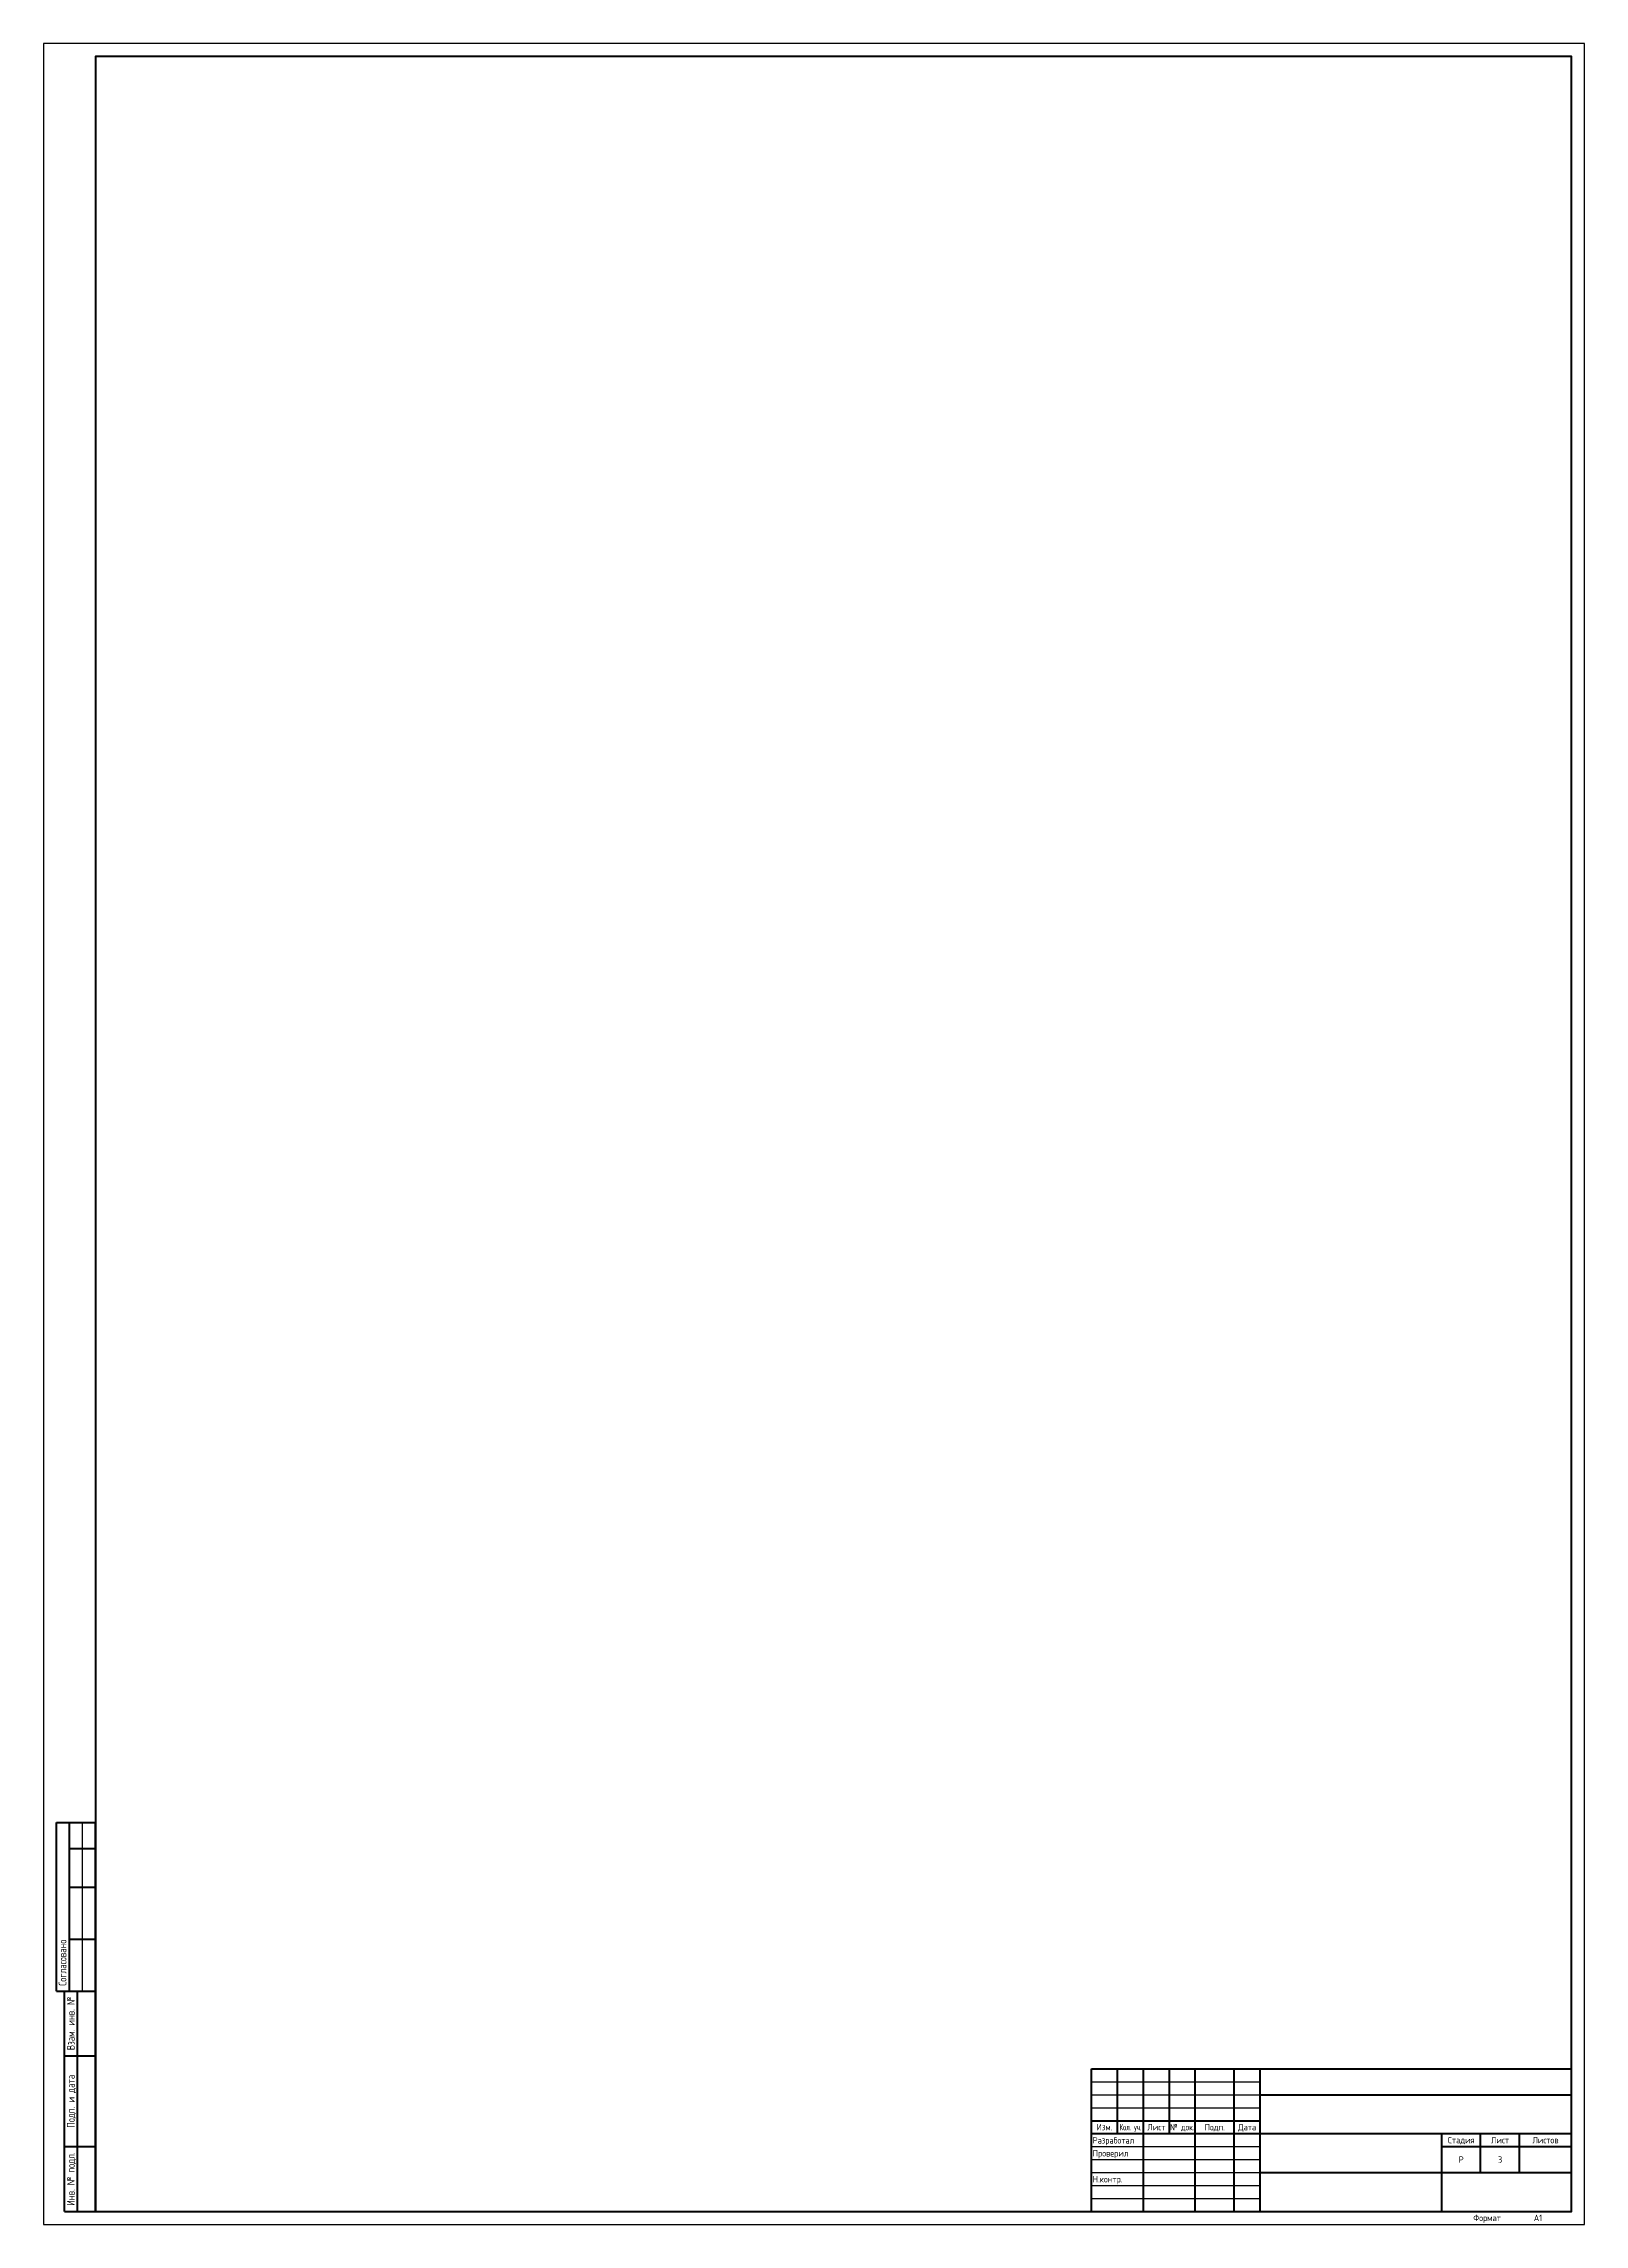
# Model space of a CAD drawing. Header units: millimetres. Extents: x 30840 to 428987, y 21718 to 119322.
# Drawn here: x 369587 to 428987, y 35222 to 119322 of the extents above; entities that cross this region are included whole.
import ezdxf
from ezdxf.enums import TextEntityAlignment as Align

# ---------------------------------------------------------------- set-up
doc = ezdxf.new("R2010")
doc.units = ezdxf.units.MM
doc.layers.add('0000_Формат', color=7, linetype='Continuous', lineweight=50)
doc.styles.get("Standard").update_dxf_attribs({"font": 'arial.ttf'})
doc.styles.add('ГОСТ 2.304', font='CS_Gost2304.shx')

# ---------------------------------------------------------------- blocks, each defined once
blk = doc.blocks.new('SHT_A1P')
at = {"lineweight": 60, "ltscale": 100}
for p, q in [((5, 90), (5, 155)), ((5, 155), (20, 155)), ((10, 90), (10, 155)), ((20, 5), (20, 155)), ((10, 145), (20, 145)), ((10, 130), (20, 130)), ((10, 110), (20, 110)), ((5, 90), (20, 90)), ((8, 5), (8, 90)), ((13, 5), (13, 90)), ((8, 65), (20, 65)), ((404, 60), (589, 60)), ((404, 5), (404, 60)), ((414, 35), (414, 60)), ((424, 5), (424, 60)), ((434, 35), (434, 60)), ((444, 5), (444, 60)), ((459, 5), (459, 60)), ((469, 5), (469, 60)), ((589, 5), (589, 60)), ((469, 50), (589, 50)), ((404, 40), (469, 40)), ((404, 35), (589, 35)), ((539, 5), (539, 35)), ((554, 20), (554, 35)), ((569, 20), (569, 35)), ((8, 30), (20, 30)), ((539, 30), (589, 30)), ((469, 20), (589, 20)), ((8, 5), (20, 5)), ((404, 5), (589, 5))]:
    blk.add_line(p, q, dxfattribs=at)
at = {"lineweight": 25, "ltscale": 100}
for p, q in [((15, 90), (15, 155)), ((404, 55), (469, 55)), ((404, 50), (469, 50)), ((404, 45), (469, 45)), ((404, 30), (469, 30)), ((404, 25), (469, 25)), ((404, 20), (469, 20)), ((404, 15), (469, 15)), ((404, 10), (469, 10))]:
    blk.add_line(p, q, dxfattribs=at)
at = {"lineweight": 25}
blk.add_lwpolyline([(0, 0), (594, 0), (594, 841), (0, 841)], close=True, dxfattribs=at)
at = {"lineweight": 60}
blk.add_lwpolyline([(20, 5), (589, 5), (589, 836), (20, 836)], close=True, dxfattribs=at)
at = {"lineweight": 25, "ltscale": 100, "style": 'ГОСТ 2.304'}
blk.add_text('Согласовано', height=3, rotation=90, dxfattribs=at).set_placement((8.79, 92))
at = {"lineweight": 25, "ltscale": 100, "style": 'ГОСТ 2.304', "width": 0.992}
blk.add_text('Взам. инв. №', height=3, rotation=90, dxfattribs=at).set_placement((10.5, 77.5), align=Align.MIDDLE_CENTER)
at = {"lineweight": 25, "ltscale": 100, "style": 'ГОСТ 2.304'}
for s, p in [('Подп. и дата', (10.5, 47.5)), ('Инв. № подл.', (10.5, 17.5))]:
    blk.add_text(s, height=3, rotation=90, dxfattribs=at).set_placement(p, align=Align.MIDDLE_CENTER)
for s, p in [('Изм.', (409, 37.5)), ('Лист', (429, 37.5)), ('Подп.', (451.5, 37.5)), ('Дата', (464, 37.5)), ('Стадия', (546.5, 32.5)), ('Лист', (561.5, 32.5)), ('Листов', (579, 32.5))]:
    blk.add_text(s, height=2.5, dxfattribs=at).set_placement(p, align=Align.MIDDLE_CENTER)
for s, width, p in [('Кол. уч.', 0.742, (419, 37.5)), ('№ док.', 0.889, (439, 37.5))]:
    blk.add_text(s, height=2.5, dxfattribs=dict(at, width=width)).set_placement(p, align=Align.MIDDLE_CENTER)
blk.add_text('Формат', height=2.5, dxfattribs=at).set_placement((556.5, 1.25), align=Align.CENTER)
at = {"layer": '0000_Формат', "lineweight": 25, "style": 'ГОСТ 2.304'}
for tag, p in [('SOGL1D', (12.5, 150)), ('SOGL2D', (17.5, 150)), ('SOGL1N', (12.5, 120)), ('SOGL2N', (17.5, 120)), ('SOGL1R', (12.5, 100)), ('SOGL2R', (17.5, 100)), ('VZAM', (16.5, 77.5)), ('INV', (16.5, 17.5))]:
    blk.add_attdef(tag, text='', height=2.5, rotation=90, dxfattribs=at).set_placement(p, align=Align.MIDDLE_CENTER)
for tag, height, p in [('C4IZM', 2.5, (409, 57.5)), ('C3IZM', 2.5, (409, 52.5)), ('C4KOL', 2.5, (419, 57.5)), ('C3KOL', 2.5, (419, 52.5)), ('C4LST', 2.5, (429, 57.5)), ('C3LST', 2.5, (429, 52.5)), ('C4DOC', 2.5, (439, 57.5)), ('C3DOC', 2.5, (439, 52.5)), ('C4DAT', 2.5, (464, 57.5)), ('C3DAT', 2.5, (464, 52.5)), ('SHIFR', 5, (529, 55)), ('C2IZM', 2.5, (409, 47.5)), ('C1IZM', 2.5, (409, 42.5)), ('C2KOL', 2.5, (419, 47.5)), ('C1KOL', 2.5, (419, 42.5)), ('C2LST', 2.5, (429, 47.5)), ('C1LST', 2.5, (429, 42.5)), ('C2DOC', 2.5, (439, 47.5)), ('C1DOC', 2.5, (439, 42.5)), ('C2DAT', 2.5, (464, 47.5)), ('C1DAT', 2.5, (464, 42.5)), ('DATE1', 2.5, (464, 32.5)), ('DATE2', 2.5, (464, 27.5)), ('STAGE', 2.5, (546.5, 25)), ('SHEET', 2.5, (561.5, 25)), ('SHEETS', 2.5, (579, 25)), ('DATE4', 2.5, (464, 17.5)), ('DATE3', 2.5, (464, 22.5)), ('DATE5', 2.5, (464, 12.5)), ('DATE6', 2.5, (464, 7.5))]:
    blk.add_attdef(tag, text='', height=height, dxfattribs=at).set_placement(p, align=Align.MIDDLE_CENTER)
at = {"layer": '0000_Формат', "lineweight": 25, "flags": 104}
for tag, height, p in [('OBJECT', 3.5, (529, 42.5)), ('BUILDING', 3.5, (504, 27.5)), ('TITLE', 2.5, (504, 12.5)), ('ORG', 3.5, (564, 12.5))]:
    blk.add_attdef(tag, text='', height=height, dxfattribs=at).set_placement(p, align=Align.MIDDLE_CENTER)
at = {"layer": '0000_Формат', "lineweight": 25, "style": 'ГОСТ 2.304'}
for tag, p in [('ROLE1', (404.45, 31.17)), ('NAME1', (424.45, 31.17)), ('ROLE2', (404.45, 26.17)), ('NAME2', (424.45, 26.17)), ('ROLE3', (404.45, 21.17)), ('ROLE4', (404.45, 16.17)), ('NAME3', (424.45, 21.17)), ('NAME4', (424.45, 16.17)), ('ROLE5', (404.45, 11.17)), ('ROLE6', (404.45, 6.17)), ('NAME5', (424.45, 11.17)), ('NAME6', (424.45, 6.17)), ('FORMAT', (574.5, 1.25))]:
    blk.add_attdef(tag, p, '', height=2.5, dxfattribs=at)
at = {"layer": '0000_Формат', "lineweight": 25, "style": 'ГОСТ 2.304', "flags": 1}
blk.add_attdef('ORIENT', (574.5, 1.25), '', height=2.5, dxfattribs=at)

msp = doc.modelspace()

# ---------------------------------------------------------------- block references
at = {"layer": '0000_Формат', "ltscale": 100}
ref = msp.add_blockref('SHT_A1P', (369587, 35222), dxfattribs=dict(at, xscale=100, yscale=100, zscale=100))
ref.add_attrib('SHEET', '3', dxfattribs={"lineweight": 25, "height": 250, "style": 'ГОСТ 2.304'}).set_placement((425737, 37722), align=Align.MIDDLE_CENTER)
ref.add_attrib('STAGE', 'Р', dxfattribs={"lineweight": 25, "height": 250, "style": 'ГОСТ 2.304'}).set_placement((424237, 37722), align=Align.MIDDLE_CENTER)
ref.add_attrib('ROLE1', 'Разработал', (410032, 38339), dxfattribs={"lineweight": 25, "height": 250, "style": 'ГОСТ 2.304', "width": 0.987013})
ref.add_attrib('ROLE2', 'Проверил', (410032, 37839), dxfattribs={"lineweight": 25, "height": 250, "style": 'ГОСТ 2.304'})
ref.add_attrib('ROLE4', 'Н.контр.', (410032, 36839), dxfattribs={"lineweight": 25, "height": 250, "style": 'ГОСТ 2.304'})
ref.add_attrib('FORMAT', 'A1', (427037, 35347), dxfattribs={"lineweight": 25, "height": 250, "style": 'ГОСТ 2.304'})

doc.saveas('drawing.dxf')
